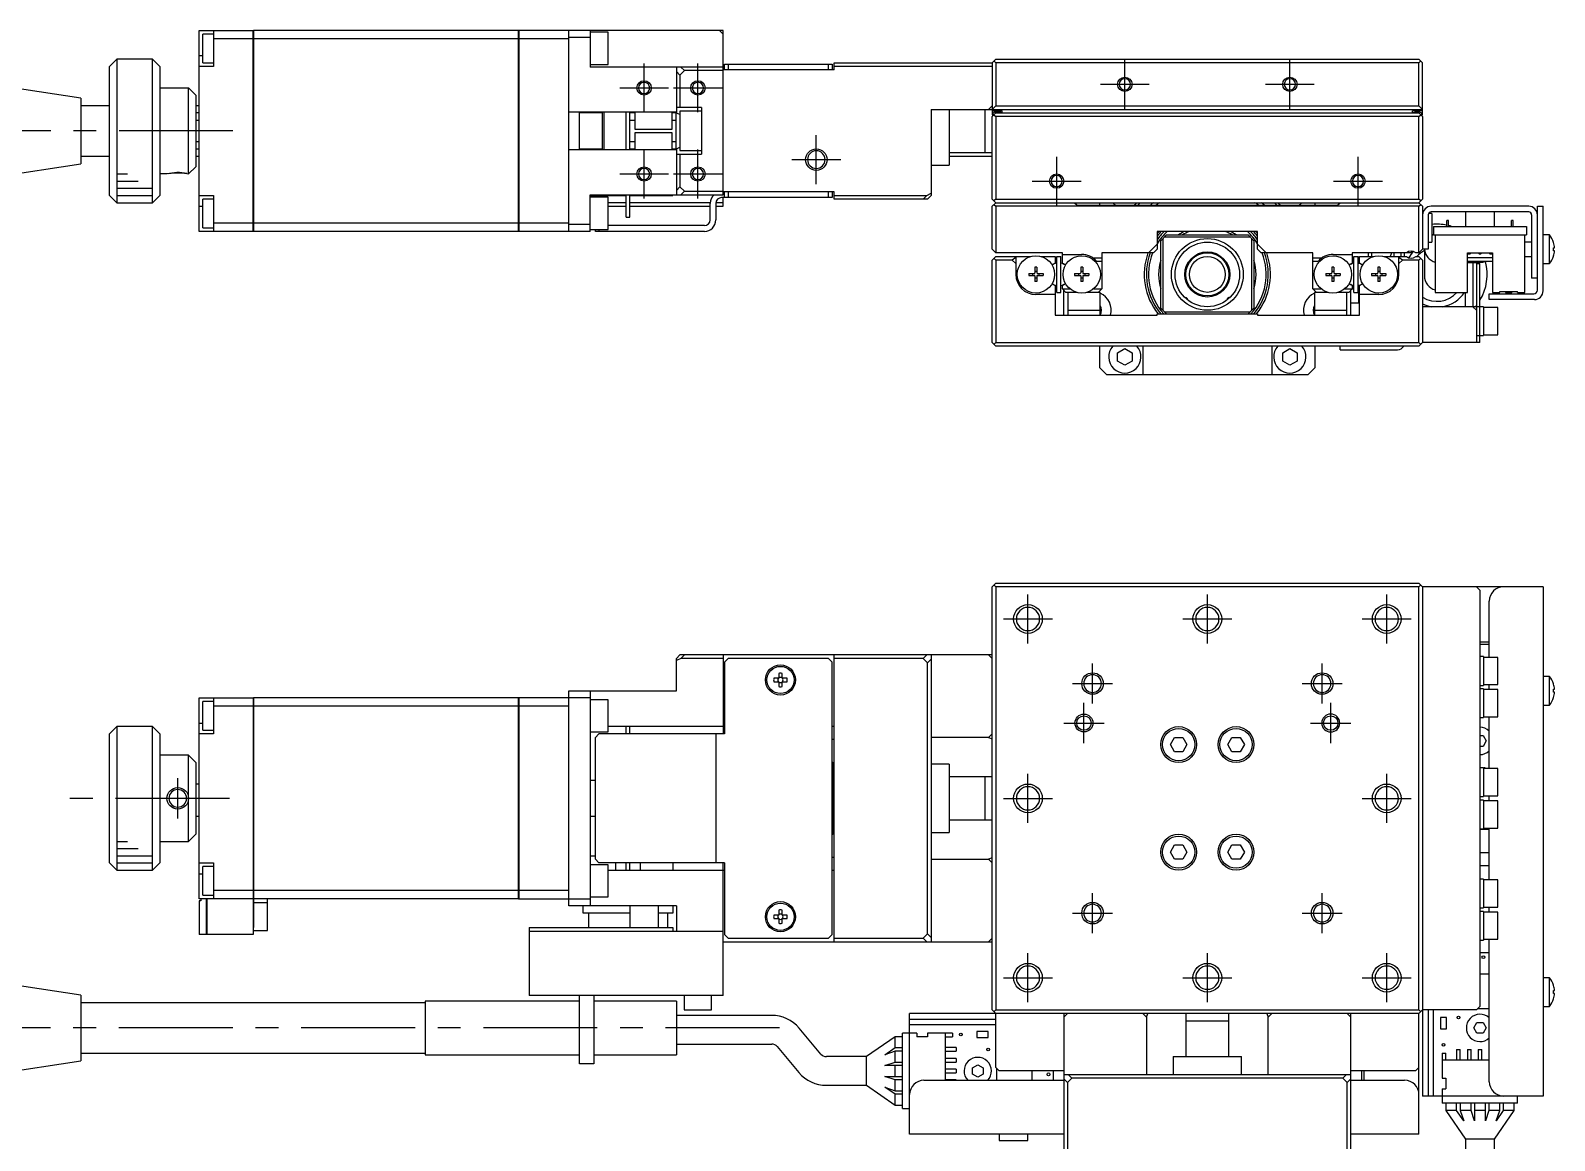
# Model space of a CAD drawing. Extents: x 0 to 743, y -8 to 393.
# Drawn here: x 135.4 to 347.8, y 238.1 to 392.8 of the extents above; entities that cross this region are included whole.
import ezdxf

# ---------------------------------------------------------------- set-up
doc = ezdxf.new("R2010")
doc.units = 0
doc.header["$LTSCALE"] = 0.5
doc.linetypes.add('CENTER', pattern=[50.8, 31.75, -6.35, 6.35, -6.35])
for name, color, linetype in [('MSM_CENTER', 1, 'CENTER'), ('MSM_CONTINUOUS', 7, 'CONTINUOUS'), ('MSM_NARROW', 5, 'CONTINUOUS')]:
    doc.layers.add(name, color=color, linetype=linetype)

msp = doc.modelspace()

# ---------------------------------------------------------------- linework, layer by layer
at = {"layer": 'MSM_CENTER'}
for p, q in [((287.96, 381.92), (287.96, 388.72)), ((310.96, 381.92), (310.96, 388.72)), ((220.96, 381.42), (220.96, 388.22)), ((228.46, 381.42), (228.46, 388.22)), ((217.56, 384.82), (224.36, 384.82)), ((225.06, 384.82), (231.86, 384.82)), ((284.56, 385.32), (291.36, 385.32)), ((307.56, 385.32), (314.36, 385.32)), ((163.65, 378.82), (88.65, 378.82)), ((244.96, 371.42), (244.96, 378.22)), ((220.96, 369.42), (220.96, 376.22)), ((228.46, 369.42), (228.46, 376.22)), ((241.56, 374.82), (248.36, 374.82)), ((278.46, 368.42), (278.46, 375.22)), ((320.46, 368.42), (320.46, 375.22)), ((217.56, 372.82), (224.36, 372.82)), ((225.06, 372.82), (231.86, 372.82)), ((275.06, 371.82), (281.86, 371.82)), ((317.06, 371.82), (323.86, 371.82)), ((274.46, 307.39), (274.46, 314.19)), ((299.46, 307.39), (299.46, 314.19)), ((324.46, 307.39), (324.46, 314.19)), ((271.06, 310.79), (277.86, 310.79)), ((296.06, 310.79), (302.86, 310.79)), ((321.06, 310.79), (327.86, 310.79)), ((283.46, 298.99), (283.46, 304.59)), ((315.46, 298.99), (315.46, 304.59)), ((280.66, 301.79), (286.26, 301.79)), ((312.66, 301.79), (318.26, 301.79)), ((282.26, 293.49), (282.26, 299.09)), ((316.66, 293.49), (316.66, 299.09)), ((279.46, 296.29), (285.06, 296.29)), ((313.86, 296.29), (319.46, 296.29)), ((274.46, 282.39), (274.46, 289.19)), ((324.46, 282.39), (324.46, 289.19)), ((155.96, 282.99), (155.96, 288.59)), ((163.15, 285.79), (138.91, 285.79)), ((271.06, 285.79), (277.86, 285.79)), ((321.06, 285.79), (327.86, 285.79)), ((283.46, 266.99), (283.46, 272.59)), ((315.46, 266.99), (315.46, 272.59)), ((280.66, 269.79), (286.26, 269.79)), ((312.66, 269.79), (318.26, 269.79)), ((274.46, 257.39), (274.46, 264.19)), ((299.46, 257.39), (299.46, 264.19)), ((324.46, 257.39), (324.46, 264.19)), ((271.06, 260.79), (277.86, 260.79)), ((296.06, 260.79), (302.86, 260.79)), ((321.06, 260.79), (327.86, 260.79)), ((239.83, 253.79), (91.6, 253.79))]:
    msp.add_line(p, q, dxfattribs=at)
at = {"layer": 'MSM_CONTINUOUS'}
for p, q in [((158.96, 364.82), (158.96, 392.82)), ((158.96, 392.82), (166.46, 392.82)), ((160.96, 392.32), (159.46, 392.32)), ((159.46, 388.32), (159.46, 392.32)), ((160.96, 392.82), (160.96, 387.82)), ((166.46, 391.67), (160.96, 391.67)), ((166.46, 364.82), (166.46, 392.82)), ((166.46, 392.81), (166.51, 392.81)), ((166.46, 391.66), (166.51, 391.66)), ((203.46, 392.82), (166.51, 392.82)), ((166.51, 392.82), (166.51, 364.82)), ((203.46, 391.67), (166.51, 391.67)), ((203.46, 364.82), (203.46, 392.82)), ((203.46, 392.81), (203.51, 392.81)), ((203.46, 391.66), (203.51, 391.66)), ((231.96, 392.82), (203.51, 392.82)), ((203.51, 392.82), (203.51, 364.82)), ((210.46, 391.67), (203.51, 391.67)), ((210.46, 364.82), (210.46, 392.82)), ((213.46, 391.82), (210.46, 391.82)), ((213.46, 392.82), (213.46, 387.72)), ((215.96, 392.57), (213.46, 392.57)), ((215.96, 388.07), (215.96, 392.57)), ((231.46, 392.82), (231.96, 392.32)), ((231.96, 369.92), (231.96, 392.82)), ((147.46, 388.82), (146.46, 387.82)), ((152.46, 388.82), (147.46, 388.82)), ((147.46, 388.82), (147.46, 368.82)), ((153.46, 387.82), (152.46, 388.82)), ((152.46, 368.82), (152.46, 388.82)), ((158.96, 389.32), (159.46, 389.32)), ((269.96, 388.82), (269.46, 388.32)), ((269.96, 388.82), (328.96, 388.82)), ((328.96, 388.82), (329.46, 388.32)), ((146.46, 369.82), (146.46, 387.82)), ((153.46, 387.82), (153.46, 369.82)), ((160.96, 387.82), (158.96, 387.82)), ((159.46, 388.32), (160.96, 388.32)), ((213.46, 388.07), (215.96, 388.07)), ((231.96, 387.72), (213.46, 387.72)), ((225.46, 387.72), (225.46, 381.31)), ((225.96, 386.61), (225.46, 387.11)), ((226.57, 387.22), (225.96, 386.61)), ((225.96, 386.61), (225.96, 382.07)), ((226.07, 387.72), (226.57, 387.22)), ((231.96, 387.22), (226.57, 387.22)), ((247.46, 387.32), (231.96, 387.32)), ((232.16, 387.32), (232.16, 388.12)), ((232.16, 388.12), (247.16, 388.12)), ((232.66, 388.12), (232.66, 387.32)), ((246.66, 387.32), (246.66, 388.12)), ((247.16, 388.12), (247.16, 387.32)), ((247.46, 388.32), (269.46, 388.32)), ((247.46, 387.32), (247.46, 388.32)), ((269.46, 387.82), (247.46, 387.82)), ((269.46, 388.32), (269.46, 381.12)), ((269.71, 388.57), (269.96, 388.32)), ((269.96, 388.32), (269.96, 382.32)), ((328.96, 388.32), (269.96, 388.32)), ((328.96, 388.32), (329.21, 388.57)), ((328.96, 382.32), (328.96, 388.32)), ((329.46, 381.12), (329.46, 388.32)), ((142.46, 383.39), (126.46, 385.82)), ((153.46, 384.82), (157.46, 384.82)), ((158.46, 383.82), (157.46, 384.82)), ((157.46, 372.82), (157.46, 384.82)), ((142.46, 383.39), (142.46, 374.25)), ((158.46, 383.82), (158.46, 373.82)), ((146.46, 382.32), (142.46, 382.32)), ((158.96, 382.32), (158.46, 382.32)), ((158.96, 381.32), (158.46, 381.32)), ((158.46, 380.32), (158.96, 380.32)), ((225.46, 381.42), (210.46, 381.42)), ((211.96, 376.22), (211.96, 381.42)), ((215.16, 381.32), (211.96, 381.32)), ((215.16, 376.22), (215.16, 381.42)), ((215.36, 381.42), (215.36, 376.22)), ((218.46, 376.22), (218.46, 381.42)), ((218.96, 376.22), (218.96, 381.42)), ((219.66, 381.32), (218.96, 381.32)), ((218.96, 380.32), (219.66, 380.32)), ((219.66, 381.42), (219.66, 379.07)), ((224.86, 379.07), (224.86, 381.42)), ((225.36, 381.32), (224.86, 381.32)), ((224.86, 380.32), (225.36, 380.32)), ((224.96, 381.32), (224.96, 381.42)), ((225.36, 381.42), (225.36, 376.22)), ((228.96, 382.07), (225.46, 382.07)), ((225.96, 381.1), (225.46, 381.31)), ((225.96, 381.57), (225.96, 376.07)), ((228.96, 381.57), (225.96, 381.57)), ((228.96, 382.07), (228.96, 375.57)), ((260.96, 381.82), (260.96, 369.82)), ((260.96, 381.82), (329.46, 381.82)), ((263.46, 381.82), (263.46, 374.07)), ((268.46, 381.82), (268.46, 375.82)), ((269.46, 382.32), (268.96, 381.82)), ((269.96, 382.32), (269.46, 381.82)), ((269.46, 381.6), (270.86, 381.6)), ((269.96, 381.32), (269.46, 380.82)), ((269.56, 381.02), (269.46, 381.12)), ((269.46, 369.32), (269.46, 380.82)), ((269.56, 380.92), (269.56, 381.12)), ((269.71, 381.07), (269.96, 380.82)), ((270.56, 381.42), (269.86, 381.42)), ((269.96, 382.32), (328.96, 382.32)), ((269.96, 381.32), (328.96, 381.32)), ((269.96, 380.82), (269.96, 369.32)), ((328.96, 380.82), (269.96, 380.82)), ((270.86, 381.32), (270.86, 381.6)), ((329.46, 381.6), (328.06, 381.6)), ((328.06, 381.32), (328.06, 381.6)), ((329.06, 381.42), (328.36, 381.42)), ((329.46, 381.82), (328.96, 382.32)), ((328.96, 381.32), (329.46, 380.82)), ((328.96, 380.82), (329.21, 381.07)), ((328.96, 369.32), (328.96, 380.82)), ((329.46, 381.12), (329.36, 381.02)), ((329.36, 381.12), (329.36, 380.92)), ((329.46, 380.82), (329.46, 369.32)), ((219.66, 379.07), (224.86, 379.07)), ((219.66, 378.57), (219.66, 376.22)), ((224.86, 378.57), (219.66, 378.57)), ((224.86, 376.22), (224.86, 378.57)), ((158.96, 377.32), (158.46, 377.32)), ((158.46, 376.32), (158.96, 376.32)), ((210.46, 376.22), (225.46, 376.22)), ((211.96, 376.32), (215.16, 376.32)), ((219.66, 377.32), (218.96, 377.32)), ((218.96, 376.32), (219.66, 376.32)), ((225.36, 377.32), (224.86, 377.32)), ((224.86, 376.32), (225.36, 376.32)), ((224.96, 376.22), (224.96, 376.32)), ((225.46, 376.33), (225.96, 376.54)), ((225.46, 376.33), (225.46, 369.92)), ((225.96, 376.07), (228.96, 376.07)), ((126.46, 371.82), (142.46, 374.25)), ((142.46, 375.32), (146.46, 375.32)), ((158.46, 375.32), (158.96, 375.32)), ((225.46, 375.57), (228.96, 375.57)), ((225.96, 375.57), (225.96, 371.03)), ((260.96, 374.07), (263.46, 374.07)), ((263.46, 375.82), (269.46, 375.82)), ((263.46, 375.32), (269.46, 375.32)), ((154.46, 372.82), (153.46, 372.82)), ((157.46, 372.82), (158.46, 373.82)), ((146.46, 369.82), (147.46, 368.82)), ((152.46, 368.82), (153.46, 369.82)), ((158.96, 369.82), (160.96, 369.82)), ((160.96, 369.82), (160.96, 364.82)), ((213.46, 369.92), (231.96, 369.92)), ((213.46, 364.82), (213.46, 369.92)), ((213.46, 369.82), (218.46, 369.82)), ((218.46, 366.82), (218.46, 369.92)), ((218.96, 366.82), (218.96, 369.92)), ((218.96, 369.82), (224.96, 369.82)), ((224.96, 369.82), (224.96, 369.92)), ((225.46, 370.53), (225.96, 371.03)), ((225.96, 371.03), (226.57, 370.42)), ((226.57, 370.42), (226.07, 369.92)), ((226.57, 370.42), (231.96, 370.42)), ((247.46, 370.32), (231.96, 370.32)), ((232.16, 369.52), (232.16, 370.32)), ((232.66, 370.32), (232.66, 369.52)), ((246.66, 369.52), (246.66, 370.32)), ((247.16, 370.32), (247.16, 369.52)), ((247.46, 369.32), (247.46, 370.32)), ((247.46, 369.82), (260.35, 369.82)), ((259.85, 369.32), (260.35, 369.82)), ((260.35, 369.82), (260.96, 370.13)), ((260.96, 369.82), (260.46, 369.32)), ((147.46, 368.82), (152.46, 368.82)), ((158.96, 368.32), (159.46, 368.32)), ((160.96, 369.32), (159.46, 369.32)), ((159.46, 365.32), (159.46, 369.32)), ((215.96, 369.57), (213.46, 369.57)), ((215.96, 365.07), (215.96, 369.57)), ((218.46, 368.82), (215.96, 368.82)), ((215.96, 368.32), (218.46, 368.32)), ((230.16, 368.82), (218.96, 368.82)), ((218.96, 368.32), (230.16, 368.32)), ((230.16, 366.42), (230.16, 368.72)), ((230.96, 368.72), (230.96, 366.42)), ((230.96, 368.32), (231.96, 368.32)), ((231.96, 368.82), (230.97, 368.82)), ((247.16, 369.52), (231.76, 369.52)), ((231.96, 368.32), (231.96, 369.52)), ((260.46, 369.32), (247.46, 369.32)), ((269.96, 368.82), (269.46, 369.32)), ((269.46, 368.32), (269.96, 368.82)), ((269.46, 362.32), (269.46, 368.32)), ((269.96, 369.32), (269.71, 369.07)), ((269.71, 368.57), (269.96, 368.32)), ((269.96, 369.32), (328.96, 369.32)), ((269.96, 368.82), (328.96, 368.82)), ((269.96, 368.32), (269.96, 361.82)), ((328.96, 368.32), (269.96, 368.32)), ((280.96, 368.82), (281.31, 368.47)), ((281.31, 368.47), (317.61, 368.47)), ((284.46, 368.47), (284.46, 368.82)), ((314.46, 368.82), (314.46, 368.47)), ((317.61, 368.47), (317.96, 368.82)), ((329.21, 369.07), (328.96, 369.32)), ((329.46, 369.32), (328.96, 368.82)), ((328.96, 368.82), (329.46, 368.32)), ((328.96, 368.32), (329.21, 368.57)), ((328.96, 361.82), (328.96, 368.32)), ((329.46, 368.32), (329.46, 362.32)), ((344.26, 368.32), (330.66, 368.32)), ((344.26, 367.52), (330.66, 367.52)), ((335.46, 367.52), (335.46, 365.52)), ((339.46, 365.52), (339.46, 367.52)), ((345.46, 368.32), (346.26, 368.32)), ((345.46, 356.62), (345.46, 368.32)), ((346.26, 356.52), (346.26, 368.32)), ((166.46, 365.98), (160.96, 365.98)), ((166.46, 365.98), (166.51, 365.98)), ((203.46, 365.98), (166.51, 365.98)), ((203.46, 365.98), (203.51, 365.98)), ((210.46, 365.98), (203.51, 365.98)), ((210.46, 365.82), (213.46, 365.82)), ((229.36, 365.62), (215.96, 365.62)), ((218.46, 366.82), (218.96, 366.82)), ((330.26, 367.12), (330.26, 362.32)), ((330.76, 367.32), (330.31, 367.32)), ((330.76, 367.32), (330.76, 363.32)), ((330.96, 365.52), (343.96, 365.52)), ((330.96, 365.52), (330.96, 364.32)), ((332.84, 365.52), (332.84, 366.32)), ((333.09, 366.32), (332.84, 366.32)), ((333.09, 365.52), (333.09, 366.32)), ((341.84, 365.52), (341.84, 366.32)), ((342.09, 366.32), (341.84, 366.32)), ((342.09, 365.52), (342.09, 366.32)), ((343.96, 365.52), (343.96, 364.32)), ((344.66, 367.12), (344.66, 358.32)), ((166.46, 364.82), (158.96, 364.82)), ((159.46, 365.32), (160.96, 365.32)), ((166.46, 364.83), (166.51, 364.83)), ((203.46, 364.82), (166.51, 364.82)), ((203.46, 364.83), (203.51, 364.83)), ((213.46, 364.82), (203.51, 364.82)), ((213.46, 365.07), (215.96, 365.07)), ((214.16, 364.82), (214.16, 365.07)), ((229.36, 364.82), (214.16, 364.82)), ((214.66, 365.07), (214.66, 364.82)), ((306.46, 364.82), (292.46, 364.82)), ((292.46, 364.82), (292.46, 362.32)), ((292.96, 363.52), (293.76, 364.32)), ((292.96, 354.12), (292.96, 363.52)), ((293.26, 363.82), (293.26, 353.82)), ((305.46, 364.02), (293.46, 364.02)), ((293.76, 364.32), (305.16, 364.32)), ((305.16, 364.32), (305.96, 363.52)), ((305.66, 353.82), (305.66, 363.82)), ((305.96, 363.52), (305.96, 354.12)), ((306.46, 362.32), (306.46, 364.82)), ((330.26, 363.32), (330.76, 363.32)), ((330.96, 364.32), (330.76, 364.32)), ((330.96, 364.32), (343.96, 364.32)), ((331.21, 364.32), (331.21, 356.32)), ((343.71, 356.32), (343.71, 364.32)), ((344.66, 363.32), (343.71, 363.32)), ((347.16, 364.32), (346.26, 364.32)), ((347.16, 360.32), (347.16, 364.32)), ((347.72, 363.25), (347.72, 363.27)), ((269.96, 361.82), (269.46, 362.32)), ((269.46, 360.82), (269.96, 361.32)), ((279.26, 361.82), (269.96, 361.82)), ((269.96, 361.32), (274.85, 361.32)), ((272.76, 361.18), (272.26, 360.82)), ((272.76, 361.32), (272.76, 358.82)), ((276.28, 361.32), (278.26, 361.32)), ((278.26, 361.32), (278.26, 360.37)), ((278.46, 356.32), (278.46, 361.32)), ((278.46, 361.32), (279.06, 361.32)), ((279.06, 356.32), (279.06, 361.32)), ((279.26, 360.37), (279.26, 361.82)), ((279.26, 361.6), (281.92, 361.6)), ((283.48, 361.12), (284.76, 361.12)), ((284.76, 361.82), (284.76, 356.82)), ((291.96, 361.82), (284.76, 361.82)), ((291.25, 361.82), (292.46, 363.03)), ((292.46, 362.32), (291.96, 361.82)), ((306.46, 363.03), (307.67, 361.82)), ((306.96, 361.82), (306.46, 362.32)), ((314.16, 361.82), (306.96, 361.82)), ((314.16, 356.82), (314.16, 361.82)), ((314.16, 361.12), (315.45, 361.12)), ((317.01, 361.6), (319.66, 361.6)), ((319.66, 361.82), (319.66, 360.37)), ((327.96, 361.82), (319.66, 361.82)), ((319.86, 356.32), (319.86, 361.32)), ((319.86, 361.32), (320.46, 361.32)), ((320.46, 356.32), (320.46, 361.32)), ((320.66, 360.37), (320.66, 361.32)), ((320.66, 361.32), (322.65, 361.32)), ((321.86, 361.82), (321.86, 361.32)), ((322.36, 361.82), (322.36, 361.32)), ((324.08, 361.32), (327.2, 361.32)), ((325.46, 361.82), (325.46, 361.32)), ((326.16, 358.82), (326.16, 361.32)), ((326.66, 360.82), (326.16, 361.18)), ((326.46, 361.32), (326.46, 361.82)), ((326.96, 361.32), (326.96, 361.82)), ((327.96, 361.82), (327.96, 362.07)), ((328.96, 361.82), (328.52, 361.82)), ((328.52, 361.32), (328.96, 361.32)), ((329.46, 362.32), (328.96, 361.82)), ((328.96, 361.32), (329.46, 360.82)), ((330.26, 362.32), (329.46, 362.32)), ((329.72, 362.32), (329.72, 358.61)), ((335.71, 361.82), (339.21, 361.82)), ((335.71, 356.32), (335.71, 361.82)), ((339.21, 361.12), (335.71, 361.12)), ((339.21, 361.82), (339.21, 356.32)), ((343.71, 361.32), (344.66, 361.32)), ((347.72, 362.52), (347.85, 362.52)), ((347.72, 362.12), (347.72, 362.52)), ((347.85, 362.12), (347.72, 362.12)), ((347.72, 361.37), (347.72, 361.39)), ((269.46, 349.32), (269.46, 360.82)), ((269.71, 361.07), (269.96, 360.82)), ((269.96, 360.82), (269.96, 349.32)), ((272.26, 360.82), (269.96, 360.82)), ((272.26, 360.82), (272.76, 360.32)), ((275.71, 359.82), (275.42, 359.82)), ((275.42, 359.82), (275.42, 359.03)), ((275.42, 359.29), (275.71, 359.29)), ((275.71, 359.82), (275.71, 359.03)), ((278.26, 360.37), (277.96, 360.2)), ((279.26, 360.37), (279.48, 360.24)), ((279.46, 360.25), (279.46, 360.26)), ((282.11, 359.82), (281.82, 359.82)), ((281.82, 359.82), (281.82, 359.03)), ((281.82, 359.29), (282.11, 359.29)), ((282.11, 359.82), (282.11, 359.03)), ((284.76, 360.62), (284.04, 360.62)), ((314.88, 360.62), (314.16, 360.62)), ((317.11, 359.82), (316.82, 359.82)), ((316.82, 359.82), (316.82, 359.03)), ((316.82, 359.29), (317.11, 359.29)), ((317.11, 359.82), (317.11, 359.03)), ((319.44, 360.24), (319.66, 360.37)), ((319.46, 360.25), (319.46, 360.26)), ((319.46, 360.25), (319.46, 360.25)), ((319.86, 360.75), (319.66, 360.75)), ((320.66, 360.75), (320.46, 360.75)), ((320.96, 360.2), (320.66, 360.37)), ((320.86, 360.25), (320.88, 360.25)), ((323.51, 359.82), (323.22, 359.82)), ((323.22, 359.82), (323.22, 359.03)), ((323.22, 359.29), (323.51, 359.29)), ((323.51, 359.82), (323.51, 359.03)), ((326.16, 360.32), (326.66, 360.82)), ((328.96, 360.82), (326.66, 360.82)), ((328.96, 360.82), (329.21, 361.07)), ((328.96, 349.32), (328.96, 360.82)), ((329.46, 360.82), (329.46, 349.32)), ((339.21, 360.62), (335.71, 360.62)), ((335.71, 360.47), (337.46, 360.47)), ((336.46, 360.47), (336.46, 354.32)), ((336.96, 360.32), (337.46, 360.32)), ((336.96, 360.32), (336.96, 349.32)), ((337.46, 349.32), (337.46, 360.32)), ((346.26, 360.32), (347.16, 360.32)), ((274.56, 358.97), (275.36, 358.97)), ((274.56, 358.97), (274.56, 358.68)), ((274.56, 358.68), (275.36, 358.68)), ((275.09, 358.97), (275.09, 358.68)), ((275.42, 358.62), (275.42, 357.82)), ((275.42, 358.35), (275.71, 358.35)), ((275.71, 357.82), (275.42, 357.82)), ((275.71, 358.62), (275.71, 357.82)), ((275.77, 358.97), (276.56, 358.97)), ((275.77, 358.68), (276.56, 358.68)), ((276.03, 358.68), (276.03, 358.97)), ((276.56, 358.97), (276.56, 358.68)), ((277.96, 357.44), (278.26, 357.27)), ((278.26, 357.27), (278.26, 353.12)), ((279.48, 357.4), (279.26, 357.27)), ((279.26, 356.82), (279.26, 357.27)), ((279.46, 357.39), (279.46, 357.4)), ((280.96, 358.97), (281.76, 358.97)), ((280.96, 358.97), (280.96, 358.68)), ((280.96, 358.68), (281.76, 358.68)), ((281.49, 358.97), (281.49, 358.68)), ((281.82, 358.62), (281.82, 357.82)), ((281.82, 358.35), (282.11, 358.35)), ((282.11, 357.82), (281.82, 357.82)), ((282.11, 358.62), (282.11, 357.82)), ((282.17, 358.97), (282.96, 358.97)), ((282.17, 358.68), (282.96, 358.68)), ((282.43, 358.68), (282.43, 358.97)), ((282.96, 358.97), (282.96, 358.68)), ((315.96, 358.97), (316.76, 358.97)), ((315.96, 358.97), (315.96, 358.68)), ((315.96, 358.68), (316.76, 358.68)), ((316.49, 358.97), (316.49, 358.68)), ((316.82, 358.62), (316.82, 357.82)), ((316.82, 358.35), (317.11, 358.35)), ((317.11, 357.82), (316.82, 357.82)), ((317.11, 358.62), (317.11, 357.82)), ((317.17, 358.97), (317.96, 358.97)), ((317.17, 358.68), (317.96, 358.68)), ((317.43, 358.68), (317.43, 358.97)), ((317.96, 358.97), (317.96, 358.68)), ((319.66, 357.27), (319.44, 357.4)), ((319.46, 357.39), (319.46, 357.4)), ((319.66, 357.27), (319.66, 356.82)), ((320.66, 357.27), (320.96, 357.44)), ((320.66, 353.12), (320.66, 357.27)), ((322.36, 358.97), (323.16, 358.97)), ((322.36, 358.97), (322.36, 358.68)), ((322.36, 358.68), (323.16, 358.68)), ((322.89, 358.97), (322.89, 358.68)), ((323.22, 358.62), (323.22, 357.82)), ((323.22, 358.35), (323.51, 358.35)), ((323.51, 357.82), (323.22, 357.82)), ((323.51, 358.62), (323.51, 357.82)), ((323.57, 358.97), (324.36, 358.97)), ((323.57, 358.68), (324.36, 358.68)), ((323.83, 358.68), (323.83, 358.97)), ((324.36, 358.97), (324.36, 358.68)), ((345.46, 358.32), (344.66, 358.32)), ((278.26, 356.02), (275.56, 356.02)), ((278.46, 356.32), (279.06, 356.32)), ((279.26, 356.82), (280.3, 356.82)), ((279.76, 356.32), (279.26, 356.82)), ((279.46, 353.12), (279.46, 356.62)), ((281.25, 356.32), (279.76, 356.32)), ((280.01, 356.32), (280.01, 353.12)), ((284.51, 356.32), (282.68, 356.32)), ((283.62, 356.82), (284.76, 356.82)), ((284.76, 356.82), (284.26, 356.32)), ((284.51, 353.12), (284.51, 356.32)), ((296.3, 355.62), (296.49, 355.62)), ((296.71, 355.4), (296.49, 355.62)), ((296.71, 355.4), (296.54, 355.4)), ((296.71, 355.26), (296.71, 355.4)), ((302.44, 355.62), (302.21, 355.4)), ((302.38, 355.4), (302.21, 355.4)), ((302.21, 355.4), (302.21, 355.26)), ((302.44, 355.62), (302.62, 355.62)), ((314.16, 356.82), (315.3, 356.82)), ((314.66, 356.32), (314.16, 356.82)), ((314.41, 356.32), (314.41, 353.12)), ((316.25, 356.32), (314.41, 356.32)), ((319.16, 356.32), (317.68, 356.32)), ((318.62, 356.82), (319.66, 356.82)), ((318.91, 353.12), (318.91, 356.32)), ((319.66, 356.82), (319.16, 356.32)), ((319.46, 353.12), (319.46, 356.62)), ((320.66, 354.82), (319.46, 354.82)), ((319.66, 356.82), (319.86, 356.82)), ((319.86, 356.32), (320.46, 356.32)), ((320.46, 356.52), (320.51, 356.47)), ((320.54, 356.4), (320.54, 354.82)), ((323.36, 356.02), (320.66, 356.02)), ((331.21, 356.32), (335.71, 356.32)), ((335.46, 354.32), (335.46, 356.32)), ((338.76, 355.32), (338.76, 356.12)), ((338.76, 356.12), (344.96, 356.12)), ((345.06, 355.32), (338.76, 355.32)), ((339.21, 356.32), (340.21, 356.32)), ((340.21, 356.42), (342.71, 356.42)), ((340.21, 356.32), (340.21, 356.42)), ((341.01, 356.42), (341.01, 356.32)), ((341.01, 356.32), (341.91, 356.32)), ((341.39, 356.42), (341.39, 356.32)), ((341.54, 356.42), (341.54, 356.32)), ((341.91, 356.42), (341.91, 356.32)), ((342.71, 356.32), (342.71, 356.42)), ((342.71, 356.32), (343.71, 356.32)), ((278.26, 353.12), (292.46, 353.12)), ((280.01, 353.82), (284.51, 353.82)), ((292.46, 353.12), (292.46, 353.32)), ((292.46, 353.32), (306.46, 353.32)), ((293.76, 353.32), (292.96, 354.12)), ((293.46, 353.62), (305.46, 353.62)), ((305.16, 353.32), (305.96, 354.12)), ((306.46, 353.32), (306.46, 353.12)), ((306.46, 353.12), (320.66, 353.12)), ((314.41, 353.82), (318.91, 353.82)), ((337.96, 354.32), (329.46, 354.32)), ((336.46, 354.32), (336.96, 353.82)), ((337.96, 354.32), (337.96, 350.32)), ((339.96, 354.22), (337.96, 354.22)), ((339.96, 350.42), (339.96, 354.22)), ((269.96, 348.82), (269.46, 349.32)), ((269.96, 349.32), (269.71, 349.07)), ((269.96, 349.32), (328.96, 349.32)), ((328.96, 348.82), (269.96, 348.82)), ((284.46, 345.82), (284.46, 348.82)), ((286.96, 347.9), (287.96, 348.48)), ((287.96, 348.48), (288.96, 347.9)), ((290.46, 348.82), (290.46, 344.82)), ((308.46, 348.82), (308.46, 344.82)), ((309.96, 347.9), (310.96, 348.48)), ((310.96, 348.48), (311.96, 347.9)), ((314.46, 348.82), (314.46, 345.82)), ((317.96, 348.32), (317.96, 348.82)), ((329.21, 349.07), (328.96, 349.32)), ((329.46, 349.32), (328.96, 348.82)), ((337.46, 349.32), (329.46, 349.32)), ((336.96, 350.32), (337.96, 350.32)), ((337.96, 350.42), (339.96, 350.42)), ((286.96, 346.74), (286.96, 347.9)), ((287.96, 346.17), (286.96, 346.74)), ((288.96, 346.74), (287.96, 346.17)), ((288.96, 347.9), (288.96, 346.74)), ((309.96, 346.74), (309.96, 347.9)), ((310.96, 346.17), (309.96, 346.74)), ((311.96, 346.74), (310.96, 346.17)), ((311.96, 347.9), (311.96, 346.74)), ((317.96, 348.32), (325.96, 348.32)), ((284.46, 345.82), (285.46, 344.82)), ((313.46, 344.82), (285.46, 344.82)), ((313.46, 344.82), (314.46, 345.82)), ((269.96, 315.79), (269.46, 315.29)), ((269.46, 256.29), (269.46, 315.29)), ((269.96, 315.29), (269.71, 315.54)), ((269.96, 315.79), (328.96, 315.79)), ((269.96, 315.29), (269.96, 256.29)), ((328.96, 315.29), (269.96, 315.29)), ((329.46, 315.29), (328.96, 315.79)), ((329.21, 315.54), (328.96, 315.29)), ((328.96, 256.29), (328.96, 315.29)), ((329.46, 315.29), (329.46, 244.29)), ((346.26, 315.29), (329.46, 315.29)), ((337.46, 314.79), (336.96, 315.29)), ((337.46, 314.79), (337.46, 256.79)), ((346.26, 315.29), (346.26, 244.29)), ((338.76, 305.44), (338.76, 313.29)), ((337.46, 307.59), (338.76, 307.59)), ((337.46, 307.29), (338.76, 307.29)), ((225.46, 305.29), (225.96, 305.79)), ((226.07, 305.29), (225.46, 304.99)), ((225.46, 300.79), (225.46, 305.29)), ((269.46, 305.79), (225.96, 305.79)), ((226.57, 305.79), (226.07, 305.29)), ((231.96, 305.29), (226.07, 305.29)), ((231.96, 305.79), (231.96, 294.79)), ((232.66, 305.29), (232.16, 304.79)), ((232.16, 304.79), (232.16, 294.79)), ((246.66, 305.29), (232.66, 305.29)), ((247.16, 304.79), (246.66, 305.29)), ((247.16, 266.79), (247.16, 304.79)), ((247.46, 265.79), (247.46, 305.79)), ((259.85, 305.29), (247.46, 305.29)), ((259.85, 305.29), (260.35, 305.79)), ((260.46, 304.68), (259.85, 305.29)), ((260.96, 305.18), (260.46, 304.68)), ((260.46, 266.91), (260.46, 304.68)), ((260.96, 305.79), (260.96, 265.79)), ((268.96, 305.79), (269.46, 305.29)), ((337.96, 305.54), (337.46, 305.54)), ((337.96, 305.54), (337.96, 301.54)), ((339.96, 305.44), (337.96, 305.44)), ((339.96, 301.64), (339.96, 305.44)), ((239.72, 302.53), (239.04, 302.53)), ((239.04, 302.05), (239.72, 302.05)), ((239.72, 303.21), (239.72, 302.53)), ((239.72, 302.05), (239.72, 301.37)), ((240.2, 302.53), (240.2, 303.21)), ((240.88, 302.53), (240.2, 302.53)), ((240.2, 302.05), (240.88, 302.05)), ((240.2, 301.37), (240.2, 302.05)), ((337.96, 301.64), (339.96, 301.64)), ((338.76, 300.94), (338.76, 301.64)), ((347.16, 302.79), (346.26, 302.79)), ((347.16, 298.79), (347.16, 302.79)), ((347.72, 301.72), (347.72, 301.74)), ((158.96, 271.79), (158.96, 299.79)), ((158.96, 299.79), (166.46, 299.79)), ((160.96, 299.79), (160.96, 294.79)), ((166.46, 299.79), (166.46, 266.79)), ((166.46, 299.78), (166.51, 299.78)), ((203.46, 299.79), (166.51, 299.79)), ((166.51, 299.79), (166.51, 267.79)), ((203.46, 271.79), (203.46, 299.79)), ((203.46, 299.78), (203.51, 299.78)), ((213.46, 299.79), (203.51, 299.79)), ((203.51, 299.79), (203.51, 271.79)), ((210.46, 300.79), (225.46, 300.79)), ((210.46, 270.79), (210.46, 300.79)), ((213.46, 300.79), (213.46, 270.79)), ((215.96, 299.54), (213.46, 299.54)), ((215.96, 295.04), (215.96, 299.54)), ((337.46, 301.54), (337.96, 301.54)), ((337.96, 301.04), (337.46, 301.04)), ((337.96, 301.04), (337.96, 297.04)), ((339.96, 300.94), (337.96, 300.94)), ((339.96, 297.14), (339.96, 300.94)), ((347.72, 300.99), (347.85, 300.99)), ((347.72, 300.59), (347.72, 300.99)), ((347.85, 300.59), (347.72, 300.59)), ((347.72, 299.84), (347.72, 299.86)), ((159.46, 295.29), (159.46, 299.29)), ((160.96, 299.29), (159.46, 299.29)), ((166.46, 298.64), (160.96, 298.64)), ((166.46, 298.63), (166.51, 298.63)), ((203.46, 298.64), (166.51, 298.64)), ((203.46, 298.63), (203.51, 298.63)), ((210.46, 298.64), (203.51, 298.64)), ((346.26, 298.79), (347.16, 298.79)), ((147.46, 295.79), (146.46, 294.79)), ((147.46, 295.79), (147.46, 275.79)), ((152.46, 295.79), (147.46, 295.79)), ((152.46, 275.79), (152.46, 295.79)), ((153.46, 294.79), (152.46, 295.79)), ((158.96, 296.29), (159.46, 296.29)), ((159.46, 295.29), (160.96, 295.29)), ((232.16, 295.79), (215.96, 295.79)), ((218.46, 294.79), (218.46, 295.79)), ((218.96, 294.79), (218.96, 295.79)), ((247.46, 295.79), (247.16, 295.79)), ((337.46, 297.04), (337.96, 297.04)), ((337.96, 297.14), (339.96, 297.14)), ((338.76, 289.94), (338.76, 297.14)), ((146.46, 276.79), (146.46, 294.79)), ((153.46, 294.79), (153.46, 276.79)), ((160.96, 294.79), (158.96, 294.79)), ((213.46, 295.04), (215.96, 295.04)), ((214.66, 294.79), (214.16, 294.29)), ((214.16, 277.29), (214.16, 294.29)), ((232.16, 294.79), (214.66, 294.79)), ((230.96, 294.79), (230.96, 276.79)), ((247.16, 294.04), (247.46, 294.04)), ((268.96, 294.28), (260.96, 294.28)), ((269.46, 294.78), (268.96, 294.28)), ((268.96, 294.28), (269.46, 294.1)), ((294.31, 293.29), (294.88, 294.29)), ((294.88, 292.29), (294.31, 293.29)), ((294.88, 294.29), (296.04, 294.29)), ((296.04, 294.29), (296.62, 293.29)), ((296.62, 293.29), (296.04, 292.29)), ((302.31, 293.29), (302.88, 294.29)), ((302.88, 292.29), (302.31, 293.29)), ((302.88, 294.29), (304.04, 294.29)), ((304.04, 294.29), (304.62, 293.29)), ((304.62, 293.29), (304.04, 292.29)), ((337.46, 294.54), (337.89, 294.54)), ((337.89, 294.54), (338.33, 293.79)), ((338.33, 293.79), (337.89, 293.04)), ((157.46, 291.79), (153.46, 291.79)), ((157.46, 291.79), (158.46, 290.79)), ((157.46, 279.79), (157.46, 291.79)), ((296.04, 292.29), (294.88, 292.29)), ((304.04, 292.29), (302.88, 292.29)), ((337.89, 293.04), (337.46, 293.04)), ((158.46, 290.79), (158.46, 280.79)), ((247.26, 290.79), (247.16, 290.79)), ((247.46, 290.59), (247.26, 290.79)), ((247.26, 280.79), (247.26, 290.79)), ((263.46, 290.54), (260.96, 290.54)), ((263.46, 290.54), (263.46, 281.04)), ((337.96, 290.04), (337.46, 290.04)), ((337.96, 290.04), (337.96, 286.04)), ((339.96, 289.94), (337.96, 289.94)), ((339.96, 286.14), (339.96, 289.94)), ((158.96, 287.79), (158.46, 287.79)), ((214.16, 288.29), (213.46, 288.29)), ((269.46, 288.79), (263.46, 288.79)), ((268.46, 288.79), (268.46, 282.79)), ((337.46, 286.04), (337.96, 286.04)), ((337.96, 285.54), (337.46, 285.54)), ((337.96, 286.14), (339.96, 286.14)), ((337.96, 285.54), (337.96, 281.54)), ((339.96, 285.44), (337.96, 285.44)), ((338.76, 285.44), (338.76, 286.14)), ((339.96, 281.64), (339.96, 285.44)), ((158.46, 283.29), (158.96, 283.29)), ((213.46, 283.29), (214.16, 283.29)), ((263.46, 282.79), (269.46, 282.79)), ((158.46, 280.79), (157.46, 279.79)), ((247.16, 280.79), (247.26, 280.79)), ((247.26, 280.79), (247.46, 280.99)), ((260.96, 281.04), (263.46, 281.04)), ((337.46, 281.54), (337.96, 281.54)), ((338.76, 281.45), (337.46, 281.45)), ((337.96, 281.64), (339.96, 281.64)), ((338.76, 274.44), (338.76, 281.64)), ((153.46, 279.79), (157.46, 279.79)), ((294.31, 278.29), (294.88, 279.29)), ((294.88, 277.29), (294.31, 278.29)), ((294.88, 279.29), (296.04, 279.29)), ((296.04, 279.29), (296.62, 278.29)), ((296.62, 278.29), (296.04, 277.29)), ((302.31, 278.29), (302.88, 279.29)), ((302.88, 277.29), (302.31, 278.29)), ((302.88, 279.29), (304.04, 279.29)), ((304.04, 279.29), (304.62, 278.29)), ((304.62, 278.29), (304.04, 277.29)), ((146.46, 276.79), (147.46, 275.79)), ((152.46, 275.79), (153.46, 276.79)), ((158.96, 276.79), (160.96, 276.79)), ((160.96, 276.29), (159.46, 276.29)), ((159.46, 272.29), (159.46, 276.29)), ((160.96, 276.79), (160.96, 271.79)), ((213.46, 277.79), (214.16, 277.79)), ((215.96, 276.54), (213.46, 276.54)), ((214.16, 277.29), (214.66, 276.79)), ((232.16, 276.79), (214.66, 276.79)), ((215.96, 272.04), (215.96, 276.54)), ((216.96, 276.79), (216.96, 275.79)), ((218.46, 275.79), (218.46, 276.79)), ((218.96, 275.79), (218.96, 276.79)), ((220.46, 275.79), (220.46, 276.79)), ((224.96, 276.79), (224.96, 275.79)), ((231.96, 258.29), (231.96, 276.79)), ((232.16, 276.79), (232.16, 266.79)), ((247.46, 277.54), (247.16, 277.54)), ((260.96, 277.31), (268.96, 277.31)), ((269.46, 277.49), (268.96, 277.31)), ((268.96, 277.31), (269.46, 276.81)), ((296.04, 277.29), (294.88, 277.29)), ((304.04, 277.29), (302.88, 277.29)), ((337.46, 278.25), (338.76, 278.25)), ((338.76, 276.37), (337.46, 276.37)), ((147.46, 275.79), (152.46, 275.79)), ((158.96, 275.29), (159.46, 275.29)), ((215.96, 275.79), (232.16, 275.79)), ((247.16, 275.79), (247.46, 275.79)), ((337.96, 274.54), (337.46, 274.54)), ((337.96, 274.54), (337.96, 270.54)), ((339.96, 274.44), (337.96, 274.44)), ((339.96, 270.64), (339.96, 274.44)), ((159.46, 272.29), (160.96, 272.29)), ((166.46, 272.95), (160.96, 272.95)), ((166.46, 272.95), (166.51, 272.95)), ((203.46, 272.95), (166.51, 272.95)), ((203.46, 272.95), (203.51, 272.95)), ((210.46, 272.95), (203.51, 272.95)), ((213.46, 272.04), (215.96, 272.04)), ((166.46, 271.79), (158.96, 271.79)), ((159.16, 271.49), (158.96, 271.49)), ((158.96, 271.49), (158.96, 266.79)), ((159.16, 271.79), (159.16, 271.49)), ((159.96, 266.79), (159.96, 271.79)), ((160.01, 271.79), (160.01, 266.79)), ((166.46, 271.8), (166.51, 271.8)), ((203.46, 271.79), (166.51, 271.79)), ((166.51, 271.29), (168.46, 271.29)), ((168.46, 267.39), (168.46, 271.79)), ((203.46, 271.8), (203.51, 271.8)), ((203.51, 271.79), (213.46, 271.79)), ((225.46, 270.79), (210.46, 270.79)), ((212.46, 269.79), (212.46, 270.79)), ((218.96, 269.79), (212.46, 269.79)), ((213.21, 269.79), (213.21, 267.79)), ((218.96, 270.79), (218.96, 267.79)), ((222.96, 267.79), (222.96, 270.79)), ((224.96, 269.79), (222.96, 269.79)), ((224.21, 269.79), (224.21, 267.79)), ((224.96, 270.79), (224.96, 269.79)), ((225.46, 270.79), (225.46, 267.29)), ((239.72, 270.21), (239.72, 269.53)), ((240.2, 269.53), (240.2, 270.21)), ((337.46, 270.54), (337.96, 270.54)), ((337.96, 270.04), (337.46, 270.04)), ((337.96, 270.64), (339.96, 270.64)), ((337.96, 270.04), (337.96, 266.04)), ((339.96, 269.94), (337.96, 269.94)), ((338.76, 269.94), (338.76, 270.64)), ((339.96, 266.14), (339.96, 269.94)), ((166.51, 267.79), (166.46, 267.79)), ((204.96, 267.79), (224.96, 267.79)), ((204.96, 267.79), (204.96, 258.29)), ((224.96, 267.79), (224.96, 267.29)), ((239.72, 269.53), (239.04, 269.53)), ((239.04, 269.05), (239.72, 269.05)), ((239.72, 269.05), (239.72, 268.37)), ((240.88, 269.53), (240.2, 269.53)), ((240.2, 269.05), (240.88, 269.05)), ((240.2, 268.37), (240.2, 269.05)), ((159.96, 266.79), (158.96, 266.79)), ((159.96, 266.84), (160.01, 266.84)), ((166.46, 266.79), (160.01, 266.79)), ((166.46, 267.39), (168.46, 267.39)), ((204.96, 267.29), (231.96, 267.29)), ((231.96, 265.79), (269.46, 265.79)), ((232.16, 266.79), (232.66, 266.29)), ((232.66, 266.29), (246.66, 266.29)), ((246.66, 266.29), (247.16, 266.79)), ((247.46, 266.29), (259.85, 266.29)), ((259.85, 266.29), (260.46, 266.91)), ((260.35, 265.79), (259.85, 266.29)), ((260.46, 266.91), (260.96, 266.41)), ((269.46, 266.29), (268.96, 265.79)), ((337.46, 266.04), (337.96, 266.04)), ((337.96, 266.14), (339.96, 266.14)), ((338.76, 246.29), (338.76, 266.14)), ((337.46, 264.29), (338.76, 264.29)), ((337.46, 261.35), (338.76, 261.35)), ((142.46, 258.36), (126.46, 260.79)), ((347.16, 260.79), (346.26, 260.79)), ((347.16, 256.79), (347.16, 260.79)), ((347.72, 259.72), (347.72, 259.74)), ((142.46, 258.36), (142.46, 249.22)), ((190.46, 257.29), (142.46, 257.29)), ((211.96, 257.54), (190.46, 257.54)), ((190.46, 257.54), (190.46, 250.04)), ((231.96, 258.29), (204.96, 258.29)), ((211.96, 248.79), (211.96, 258.29)), ((213.96, 258.29), (213.96, 248.79)), ((225.46, 257.54), (213.96, 257.54)), ((225.46, 257.54), (225.46, 250.04)), ((226.56, 258.29), (226.56, 256.29)), ((230.36, 256.29), (230.36, 258.29)), ((347.72, 258.99), (347.85, 258.99)), ((347.72, 258.59), (347.72, 258.99)), ((347.85, 258.59), (347.72, 258.59)), ((347.72, 257.84), (347.72, 257.86)), ((238.74, 255.54), (225.46, 255.54)), ((226.56, 256.29), (230.36, 256.29)), ((328.96, 255.79), (257.96, 255.79)), ((257.96, 238.99), (257.96, 255.79)), ((257.96, 254.99), (269.96, 254.99)), ((269.46, 256.29), (269.96, 255.79)), ((269.71, 256.04), (269.96, 256.29)), ((269.96, 256.29), (328.96, 256.29)), ((269.96, 248.29), (269.96, 255.79)), ((279.46, 255.29), (279.96, 255.79)), ((279.46, 255.79), (279.46, 212.29)), ((290.48, 255.79), (290.98, 255.29)), ((290.98, 255.29), (291.16, 255.79)), ((290.98, 255.29), (290.98, 247.29)), ((296.46, 255.79), (296.46, 249.79)), ((302.46, 249.79), (302.46, 255.79)), ((307.77, 255.79), (307.95, 255.29)), ((307.95, 255.29), (308.45, 255.79)), ((307.95, 247.29), (307.95, 255.29)), ((318.96, 255.79), (319.46, 255.29)), ((319.46, 218.29), (319.46, 255.79)), ((328.96, 256.29), (329.21, 256.04)), ((328.96, 255.79), (329.46, 256.29)), ((328.96, 238.99), (328.96, 255.79)), ((336.96, 256.29), (329.46, 256.29)), ((330.26, 256.29), (330.26, 244.29)), ((330.96, 244.29), (330.96, 256.29)), ((332.78, 255.25), (331.98, 255.25)), ((331.98, 255.25), (331.98, 253.65)), ((332.78, 253.65), (332.78, 255.25)), ((336.96, 256.29), (337.46, 256.79)), ((338.76, 256.45), (337.12, 256.45)), ((346.26, 256.79), (347.16, 256.79)), ((245.59, 250.15), (242.57, 253.75)), ((256.96, 242.54), (256.96, 253.04)), ((258.96, 253.04), (256.96, 253.04)), ((257.96, 254.29), (269.96, 254.29)), ((258.96, 253.04), (258.96, 252.54)), ((260.46, 253.04), (260.46, 252.54)), ((263.96, 253.04), (260.46, 253.04)), ((262.96, 246.49), (262.96, 253.04)), ((263.96, 253.04), (263.96, 252.54)), ((267.32, 253.27), (267.32, 252.47)), ((268.92, 253.27), (267.32, 253.27)), ((268.92, 252.47), (268.92, 253.27)), ((296.46, 254.79), (302.46, 254.79)), ((331.98, 253.65), (332.78, 253.65)), ((336.59, 253.79), (337.03, 254.54)), ((337.03, 253.04), (336.59, 253.79)), ((337.03, 254.54), (337.89, 254.54)), ((337.89, 253.04), (337.03, 253.04)), ((337.89, 254.54), (338.33, 253.79)), ((338.33, 253.79), (337.89, 253.04)), ((225.46, 251.54), (238.74, 251.54)), ((239.51, 251.18), (242.53, 247.58)), ((255.96, 252.54), (251.96, 249.79)), ((254.51, 250.04), (255.96, 251.04)), ((256.96, 252.54), (255.96, 252.54)), ((255.96, 251.04), (255.96, 252.54)), ((255.96, 251.04), (256.96, 251.04)), ((260.46, 252.54), (258.96, 252.54)), ((262.96, 252.54), (263.96, 252.54)), ((264.46, 251.04), (262.96, 251.04)), ((264.46, 251.04), (264.46, 250.54)), ((267.32, 252.47), (268.92, 252.47)), ((334.21, 250.79), (334.21, 249.29)), ((334.21, 250.79), (334.71, 250.79)), ((334.71, 249.29), (334.71, 250.79)), ((335.71, 250.79), (335.71, 249.29)), ((335.71, 250.79), (336.21, 250.79)), ((336.21, 249.29), (336.21, 250.79)), ((337.21, 250.79), (337.21, 249.29)), ((337.21, 250.79), (337.71, 250.79)), ((337.71, 249.29), (337.71, 250.79)), ((338.71, 250.79), (338.76, 250.79)), ((338.71, 250.79), (338.71, 249.29)), ((126.46, 246.79), (142.46, 249.22)), ((142.46, 250.29), (190.46, 250.29)), ((190.46, 250.04), (211.96, 250.04)), ((213.96, 248.79), (211.96, 248.79)), ((213.96, 250.04), (225.46, 250.04)), ((251.96, 249.79), (246.36, 249.79)), ((251.96, 245.79), (251.96, 249.79)), ((255.96, 250.54), (254.51, 250.04)), ((254.51, 248.54), (255.96, 249.04)), ((256.96, 248.54), (254.51, 248.54)), ((256.96, 250.54), (255.96, 250.54)), ((255.96, 249.04), (255.96, 250.54)), ((255.96, 249.04), (256.96, 249.04)), ((255.96, 247.04), (255.96, 248.54)), ((262.96, 250.54), (264.46, 250.54)), ((264.46, 249.54), (262.96, 249.54)), ((262.96, 249.04), (264.46, 249.04)), ((264.46, 249.54), (264.46, 249.04)), ((266.71, 248.23), (267.46, 248.66)), ((267.46, 248.66), (268.21, 248.23)), ((294.71, 249.79), (304.21, 249.79)), ((294.71, 249.79), (294.71, 247.29)), ((304.21, 247.29), (304.21, 249.79)), ((332.21, 250.29), (332.71, 250.29)), ((332.21, 250.29), (332.21, 246.79)), ((338.76, 249.29), (332.21, 249.29)), ((332.71, 249.29), (332.71, 250.29)), ((255.96, 246.54), (254.51, 247.04)), ((254.51, 247.04), (256.96, 247.04)), ((256.96, 246.54), (255.96, 246.54)), ((255.96, 245.04), (255.96, 246.54)), ((259.96, 246.49), (279.46, 246.49)), ((264.46, 248.04), (262.96, 248.04)), ((262.96, 247.54), (264.46, 247.54)), ((264.46, 246.54), (262.96, 246.54)), ((264.46, 248.04), (264.46, 247.54)), ((264.46, 246.54), (264.46, 246.49)), ((266.71, 247.36), (266.71, 248.23)), ((267.46, 246.93), (266.71, 247.36)), ((268.21, 247.36), (267.46, 246.93)), ((268.21, 248.23), (268.21, 247.36)), ((269.96, 248.29), (270.46, 247.79)), ((270.12, 246.49), (270.12, 248.14)), ((279.46, 247.79), (270.46, 247.79)), ((275.02, 247.79), (275.02, 246.49)), ((277.96, 247.79), (277.96, 246.49)), ((279.46, 247.29), (319.46, 247.29)), ((279.96, 246.18), (279.46, 246.68)), ((280.57, 246.79), (279.96, 246.18)), ((280.07, 247.29), (280.57, 246.79)), ((318.35, 246.79), (280.57, 246.79)), ((318.35, 246.79), (318.85, 247.29)), ((318.96, 246.18), (318.35, 246.79)), ((319.46, 246.68), (318.96, 246.18)), ((328.46, 247.79), (319.46, 247.79)), ((319.46, 246.49), (326.96, 246.49)), ((320.96, 247.79), (320.96, 246.49)), ((321.26, 247.79), (321.26, 246.49)), ((328.46, 247.79), (328.96, 248.29)), ((332.21, 246.79), (332.71, 246.79)), ((332.71, 246.79), (332.71, 245.29)), ((246.36, 245.79), (251.96, 245.79)), ((251.96, 245.79), (255.96, 243.04)), ((255.96, 244.54), (254.51, 245.54)), ((254.51, 245.54), (255.96, 245.04)), ((255.96, 245.04), (256.96, 245.04)), ((256.96, 244.54), (255.96, 244.54)), ((255.96, 243.04), (255.96, 244.54)), ((279.96, 246.18), (279.96, 233.79)), ((318.96, 233.79), (318.96, 246.18)), ((346.26, 244.29), (329.46, 244.29)), ((332.21, 245.29), (332.71, 245.29)), ((332.21, 245.29), (332.21, 243.29)), ((342.71, 243.29), (342.71, 244.29)), ((255.96, 243.04), (256.96, 243.04)), ((256.96, 242.54), (257.96, 242.54)), ((342.71, 243.29), (332.21, 243.29)), ((332.71, 243.29), (332.71, 242.29)), ((332.71, 242.29), (335.46, 238.29)), ((334.21, 242.29), (332.71, 242.29)), ((334.21, 242.29), (334.21, 243.29)), ((335.21, 240.84), (334.21, 242.29)), ((334.71, 243.29), (334.71, 242.29)), ((334.71, 242.29), (335.21, 240.84)), ((336.21, 242.29), (334.71, 242.29)), ((336.21, 242.29), (336.21, 243.29)), ((336.71, 240.84), (336.21, 242.29)), ((336.71, 243.29), (336.71, 240.84)), ((338.21, 242.29), (336.71, 242.29)), ((338.21, 240.84), (338.21, 243.29)), ((338.71, 242.29), (338.21, 240.84)), ((338.71, 243.29), (338.71, 242.29)), ((340.21, 242.29), (338.71, 242.29)), ((339.46, 238.29), (342.21, 242.29)), ((340.71, 242.29), (339.71, 240.84)), ((339.71, 240.84), (340.21, 242.29)), ((340.21, 242.29), (340.21, 243.29)), ((340.71, 243.29), (340.71, 242.29)), ((342.21, 242.29), (340.71, 242.29)), ((342.21, 242.29), (342.21, 243.29)), ((279.46, 238.99), (257.96, 238.99)), ((270.46, 238.99), (270.46, 238.1)), ((270.46, 238.1), (274.46, 238.1)), ((274.46, 238.1), (274.46, 238.99)), ((328.96, 238.99), (319.46, 238.99)), ((339.46, 238.29), (335.46, 238.29)), ((335.46, 238.29), (335.46, 232.69)), ((339.46, 232.69), (339.46, 238.29))]:
    msp.add_line(p, q, dxfattribs=at)
at = {"layer": 'MSM_CONTINUOUS', "extrusion": (0, 0, -1)}
for centre, radius in [((-220.96, 384.82), 0.783), ((-228.46, 384.82), 0.783), ((-287.96, 385.32), 0.783), ((-310.96, 385.32), 0.783), ((-244.96, 374.82), 1.23), ((-220.96, 372.82), 0.783), ((-228.46, 372.82), 0.783), ((-278.46, 371.82), 0.783), ((-320.46, 371.82), 0.783), ((-274.46, 310.79), 1.62), ((-299.46, 310.79), 1.62), ((-324.46, 310.79), 1.62), ((-283.46, 301.79), 1.23), ((-315.46, 301.79), 1.23), ((-155.96, 285.79), 1.23), ((-274.46, 285.79), 1.62), ((-324.46, 285.79), 1.62), ((-283.46, 269.79), 1.23), ((-315.46, 269.79), 1.23), ((-274.46, 260.79), 1.62), ((-299.46, 260.79), 1.62), ((-324.46, 260.79), 1.62)]:
    msp.add_circle(centre, radius, dxfattribs=at)
at = {"layer": 'MSM_CONTINUOUS'}
for centre, radius in [((299.46, 358.82), 5), ((299.46, 358.82), 4.5), ((275.56, 358.82), 2.6), ((281.96, 358.82), 2.6), ((299.46, 358.82), 3.15), ((299.46, 358.82), 3), ((316.96, 358.82), 2.6), ((323.36, 358.82), 2.6), ((239.96, 302.29), 2.1), ((239.96, 302.29), 1.9), ((282.26, 296.29), 1.01), ((295.46, 293.29), 2.5), ((295.46, 293.29), 2.25), ((303.46, 293.29), 2.5), ((303.46, 293.29), 2.25), ((316.66, 296.29), 1.01), ((295.46, 278.29), 2.5), ((295.46, 278.29), 2.25), ((303.46, 278.29), 2.5), ((303.46, 278.29), 2.25), ((239.96, 269.29), 2.1), ((239.96, 269.29), 1.9), ((337.93, 263.66), 0.2), ((334.46, 255.25), 0.2), ((265.1, 252.87), 0.2), ((268.92, 250.79), 0.2), ((332.38, 251.44), 0.2), ((277.33, 247.32), 0.2)]:
    msp.add_circle(centre, radius, dxfattribs=at)
for centre, radius, start, end in [((269.86, 381.12), 0.3, 90, 180), ((270.56, 381.12), 0.3, 41.8103, 90), ((328.36, 381.12), 0.3, 90, 138.1897), ((329.06, 381.12), 0.3, 0, 90), ((155.96, 366.95), 6, 77.976, 102.024), ((231.76, 368.72), 1.6, 131.4097, 180), ((231.76, 368.72), 0.8, 90, 180), ((287.96, 370.32), 2.25, 221.8103, 235.3079), ((287.96, 370.32), 2.25, 304.6921, 318.1897), ((287.96, 370.32), 2.6, 314.6397, 324.7656), ((299.46, 358.82), 12.5, 126.8699, 129.4662), ((299.46, 358.82), 12, 123.5573, 126.4702), ((299.46, 358.82), 12, 53.5298, 56.4427), ((299.46, 358.82), 12.5, 50.5338, 53.1301), ((310.96, 370.32), 2.6, 215.2344, 225.3603), ((310.96, 370.32), 2.25, 221.8103, 235.3079), ((310.96, 370.32), 2.25, 304.6921, 318.1897), ((330.66, 367.12), 1.2, 90, 180), ((330.66, 367.12), 0.4, 90, 180), ((344.26, 367.12), 1.2, 0, 90), ((344.26, 367.12), 0.4, 0, 90), ((229.36, 366.42), 0.8, 270, 0), ((229.36, 366.42), 1.6, 270, 0), ((331.46, 358.82), 7, 78.6718, 95.7392), ((331.46, 358.82), 7, 73.165, 76.5767), ((299.46, 358.82), 8.2, 132.9703, 148.6119), ((299.46, 358.82), 9, 138.1897, 141.0576), ((299.46, 358.82), 8.8, 137.0141, 142.6982), ((299.46, 358.82), 8.5, 135.0991, 145.4397), ((299.46, 358.82), 6.8, 118.0725, 126.0189), ((299.46, 358.82), 6.5, 112.6199, 122.2042), ((299.46, 358.82), 6.5, 57.7958, 67.3801), ((299.46, 358.82), 6.8, 53.9811, 61.9275), ((299.46, 358.82), 8.2, 31.3881, 47.0297), ((299.46, 358.82), 8.5, 34.5603, 44.9009), ((299.46, 358.82), 8.8, 37.3018, 42.9859), ((299.46, 358.82), 9, 38.9424, 41.8103), ((331.72, 362.47), 2, 112.1686, 118.5114), ((344.66, 362.32), 3.2, 17.27, 38.6822), ((344.66, 362.32), 3.19, 3.5903, 16.9053), ((281.92, 358.8), 2.8, 40.6764, 90), ((299.46, 358.82), 8.8, 160.0677, 218.6822), ((299.46, 358.82), 8.5, 159.3327, 220.3202), ((299.46, 358.82), 8.2, 158.5399, 222.1236), ((299.46, 358.82), 8.2, 317.8764, 21.4601), ((299.46, 358.82), 8.5, 319.6798, 20.6673), ((299.46, 358.82), 8.8, 321.3178, 19.9323), ((317.01, 358.8), 2.8, 90, 139.3236), ((331.46, 358.82), 7, 154.6231, 159.0752), ((327.86, 361.07), 1, 48.5904, 131.4096), ((327.86, 362.07), 1, 228.5904, 311.4096), ((331.46, 358.82), 4.57, 135.6699, 149.6286), ((331.46, 358.82), 3.75, 117.7376, 138.1897), ((331.72, 362.47), 2, 184.3012, 255.3844), ((335.96, 361.92), 0.25, 203.5782, 336.4218), ((337.46, 361.92), 0.25, 203.5782, 336.4218), ((338.96, 361.92), 0.25, 203.5782, 336.4218), ((344.66, 362.32), 3.2, 321.3178, 342.73), ((344.66, 362.32), 3.19, 343.0947, 356.4097), ((275.36, 359.03), 0.06, 270, 0), ((275.77, 359.03), 0.06, 180, 270), ((278.76, 358.82), 1.59, 100.893, 126.1972), ((278.88, 358.71), 1.75, 121.3783, 127.006), ((278.76, 358.82), 1.59, 53.8027, 79.1069), ((278.65, 358.71), 1.75, 52.994, 61.3783), ((281.76, 359.03), 0.06, 270, 0), ((282.17, 359.03), 0.06, 180, 270), ((299.46, 358.82), 6.8, 162.9174, 197.0826), ((299.46, 358.82), 6.8, 342.9174, 17.0826), ((316.76, 359.03), 0.06, 270, 0), ((317.17, 359.03), 0.06, 180, 270), ((320.16, 358.82), 1.59, 100.893, 126.1972), ((320.28, 358.71), 1.75, 118.6217, 127.006), ((320.16, 358.82), 1.59, 53.8027, 79.1069), ((320.05, 358.71), 1.75, 52.994, 58.6217), ((323.16, 359.03), 0.06, 270, 0), ((323.57, 359.03), 0.06, 180, 270), ((337.46, 362.47), 2, 247.6684, 292.3316), ((331.46, 358.82), 7, 328.9973, 14.9006), ((275.56, 358.82), 2.8, 180, 270), ((275.36, 358.62), 0.06, 0, 90), ((275.77, 358.62), 0.06, 90, 180), ((278.88, 358.94), 1.75, 232.994, 238.6217), ((278.76, 358.82), 1.59, 233.8028, 259.107), ((278.76, 358.82), 1.59, 280.8931, 306.1973), ((278.65, 358.94), 1.75, 298.6217, 307.006), ((281.76, 358.62), 0.06, 0, 90), ((282.17, 358.62), 0.06, 90, 180), ((316.76, 358.62), 0.06, 0, 90), ((317.17, 358.62), 0.06, 90, 180), ((320.28, 358.94), 1.75, 232.994, 241.3783), ((320.16, 358.82), 1.59, 233.8028, 259.107), ((320.16, 358.82), 1.59, 280.8931, 306.1973), ((320.05, 358.94), 1.75, 301.3783, 307.006), ((323.16, 358.62), 0.06, 0, 90), ((323.36, 358.82), 2.8, 270, 0), ((323.57, 358.62), 0.06, 90, 180), ((331.72, 358.61), 2, 180, 255.3844), ((283.46, 353.82), 2.6, 344.3815, 66.1812), ((315.46, 353.82), 2.6, 113.8188, 195.6185), ((320.44, 356.4), 0.1, 0, 45), ((331.46, 358.82), 3.75, 237.769, 318.1897), ((331.46, 358.82), 4.57, 280.0411, 326.8354), ((344.96, 356.62), 0.5, 270, 0), ((345.06, 356.52), 1.2, 270, 0), ((283.46, 353.82), 1.25, 327.1401, 32.8599), ((315.46, 353.82), 1.25, 147.1401, 212.8599), ((331.46, 358.82), 4.57, 244.0468, 259.9589), ((331.46, 358.82), 7, 319.9948, 321.7868), ((287.96, 347.32), 2.25, 138.1897, 41.8103), ((310.96, 347.32), 2.25, 138.1897, 41.8103), ((325.96, 349.32), 1, 270, 329.9999), ((340.76, 313.29), 2, 90, 180), ((239.96, 302.29), 0.95, 165.3667, 194.6333), ((239.96, 302.29), 0.365, 138.8496, 221.1504), ((239.96, 302.29), 0.95, 75.3667, 104.6333), ((239.96, 302.29), 0.365, 48.8496, 131.1504), ((239.96, 302.29), 0.365, 228.8496, 311.1504), ((239.96, 302.29), 0.365, 318.8496, 41.1504), ((239.96, 302.29), 0.95, 345.3667, 14.6333), ((344.66, 300.79), 3.2, 17.27, 38.6822), ((344.66, 300.79), 3.19, 3.5903, 16.9053), ((239.96, 302.29), 0.95, 255.3667, 284.6333), ((344.66, 300.79), 3.2, 321.3178, 342.73), ((344.66, 300.79), 3.19, 343.0947, 356.4097), ((337.46, 293.79), 1.9, 46.8264, 89.9999), ((337.46, 293.79), 1.9, 270, 313.1736), ((338.1, 289.85), 0.2, 28.3594, 132.4541), ((239.96, 269.29), 0.95, 75.3667, 104.6333), ((239.96, 269.29), 0.95, 165.3667, 194.6333), ((239.96, 269.29), 0.365, 138.8496, 221.1504), ((239.96, 269.29), 0.365, 48.8496, 131.1504), ((239.96, 269.29), 0.365, 228.8496, 311.1504), ((239.96, 269.29), 0.95, 255.3667, 284.6333), ((239.96, 269.29), 0.365, 318.8496, 41.1504), ((239.96, 269.29), 0.95, 345.3667, 14.6333), ((344.66, 258.79), 3.2, 17.27, 38.6822), ((344.66, 258.79), 3.19, 3.5903, 16.9053), ((344.66, 258.79), 3.2, 321.3178, 342.73), ((344.66, 258.79), 3.19, 343.0947, 356.4097), ((238.74, 250.54), 5, 40, 90), ((337.46, 253.79), 1.9, 46.8264, 313.1736), ((238.74, 250.54), 1, 40, 90), ((246.36, 250.79), 1, 220, 270), ((267.46, 247.79), 1.9, 316.8264, 223.1736), ((246.36, 250.79), 5, 220, 270), ((259.96, 244.49), 2, 90, 180), ((326.96, 244.49), 2, 0, 90), ((340.76, 246.29), 2, 180, 270)]:
    msp.add_arc(centre, radius, start, end, dxfattribs=at)
at = {"layer": 'MSM_NARROW'}
for p, q in [((147.46, 372.82), (148.96, 372.82)), ((147.46, 371.82), (150.46, 371.82)), ((157.22, 372.88), (157.46, 372.82)), ((147.46, 370.82), (152.46, 370.82)), ((147.46, 369.82), (152.46, 369.82)), ((147.46, 279.79), (148.96, 279.79)), ((147.46, 278.79), (150.46, 278.79)), ((147.46, 277.79), (152.46, 277.79)), ((147.46, 276.79), (152.46, 276.79))]:
    msp.add_line(p, q, dxfattribs=at)
for centre, radius in [((220.96, 384.82), 1), ((228.46, 384.82), 1), ((287.96, 385.32), 1), ((310.96, 385.32), 1), ((244.96, 374.82), 1.5), ((220.96, 372.82), 1), ((228.46, 372.82), 1), ((278.46, 371.82), 1), ((320.46, 371.82), 1), ((299.46, 358.82), 2.5), ((274.46, 310.79), 2), ((299.46, 310.79), 2), ((324.46, 310.79), 2), ((283.46, 301.79), 1.5), ((315.46, 301.79), 1.5), ((282.26, 296.29), 1.25), ((155.96, 285.79), 1.5), ((274.46, 285.79), 2), ((324.46, 285.79), 2), ((283.46, 269.79), 1.5), ((315.46, 269.79), 1.5), ((274.46, 260.79), 2), ((299.46, 260.79), 2), ((324.46, 260.79), 2)]:
    msp.add_circle(centre, radius, dxfattribs=at)
at = {"layer": 'MSM_NARROW', "extrusion": (0, 0, -1)}
msp.add_circle((-316.66, 296.29), 1.25, dxfattribs=at)
at = {"layer": 'MSM_NARROW'}
msp.add_arc((155.96, 367.03), 5.98, 77.7859, 104.5016, dxfattribs=at)

doc.saveas('drawing.dxf')
